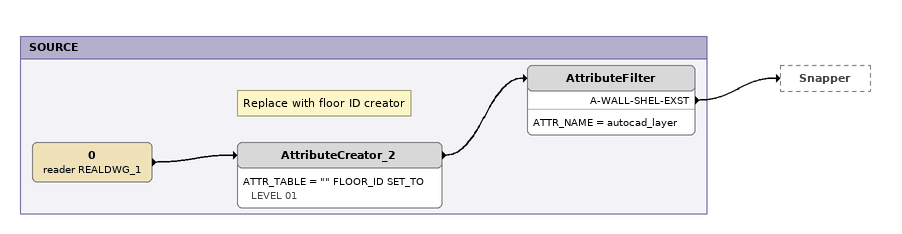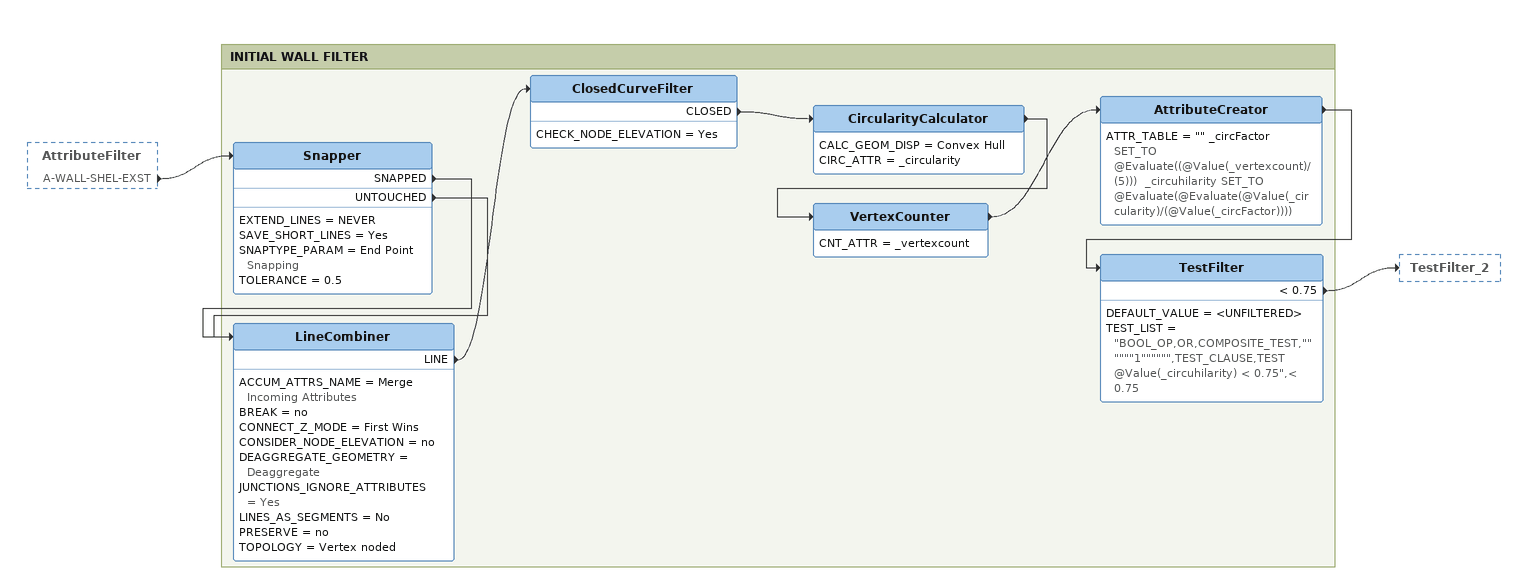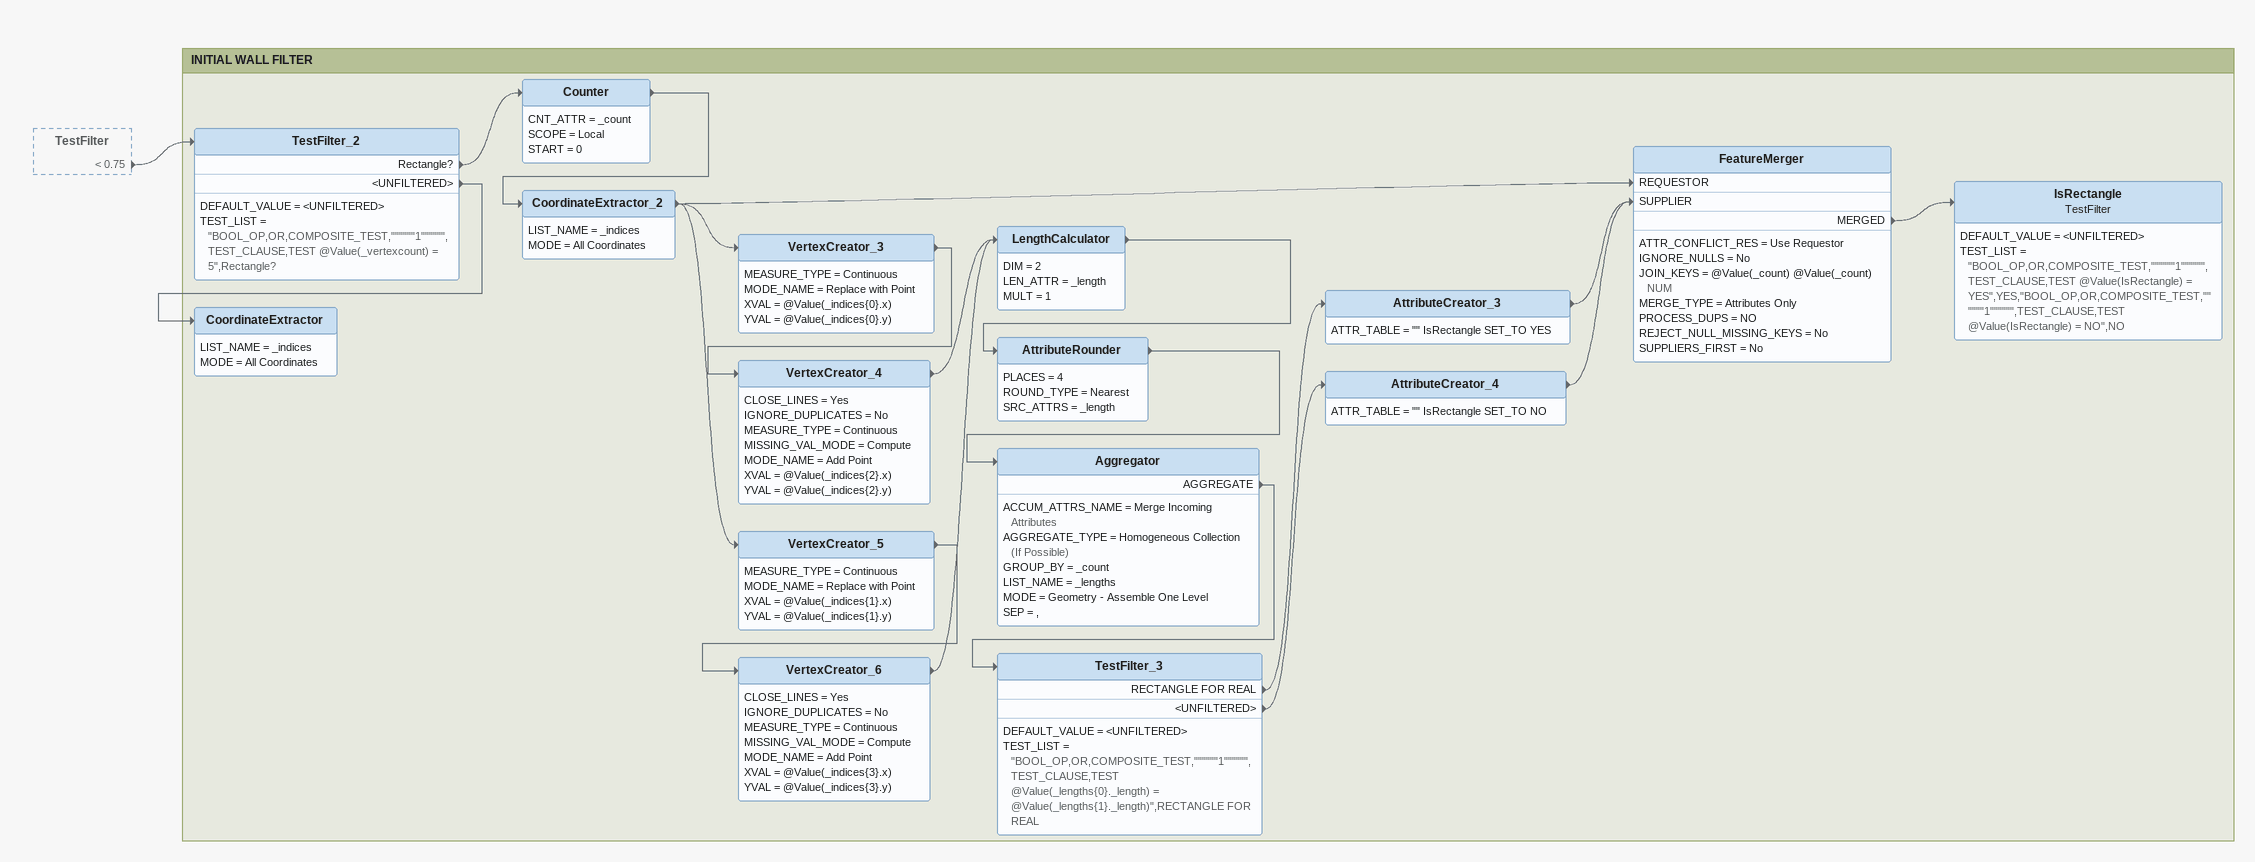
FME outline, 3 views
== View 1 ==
Bookmark: SOURCE
0 (reader REALDWG_1)
    -> AttributeCreator_2
Note: Replace with floor ID creator
AttributeCreator_2
    ATTR_TABLE = "" FLOOR_ID SET_TO LEVEL 01
    -> AttributeFilter
AttributeFilter
    ATTR_NAME = autocad_layer
    A-WALL-SHEL-EXST -> Snapper

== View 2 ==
AttributeFilter [outside]
    A-WALL-SHEL-EXST -> Snapper

Bookmark: INITIAL WALL FILTER
Snapper
    EXTEND_LINES = NEVER
    SAVE_SHORT_LINES = Yes
    SNAPTYPE_PARAM = End Point Snapping
    TOLERANCE = 0.5
    SNAPPED -> LineCombiner
    UNTOUCHED -> LineCombiner
LineCombiner
    ACCUM_ATTRS_NAME = Merge Incoming Attributes
    BREAK = no
    CONNECT_Z_MODE = First Wins
    CONSIDER_NODE_ELEVATION = no
    DEAGGREGATE_GEOMETRY = Deaggregate
    JUNCTIONS_IGNORE_ATTRIBUTES = Yes
    LINES_AS_SEGMENTS = No
    PRESERVE = no
    TOPOLOGY = Vertex noded
    LINE -> ClosedCurveFilter
ClosedCurveFilter
    CHECK_NODE_ELEVATION = Yes
    CLOSED -> CircularityCalculator
CircularityCalculator
    CALC_GEOM_DISP = Convex Hull
    CIRC_ATTR = _circularity
    -> VertexCounter
VertexCounter
    CNT_ATTR = _vertexcount
    -> AttributeCreator
AttributeCreator
    ATTR_TABLE = "" _circFactor SET_TO @Evaluate((@Value(_vertexcount)/(5)))  _circuhilarity SET_TO @Evaluate(@Evaluate(@Value(_circularity)/(@Value(_circFactor))))
    -> TestFilter
TestFilter
    DEFAULT_VALUE = <UNFILTERED>
    TEST_LIST = "BOOL_OP,OR,COMPOSITE_TEST,""""""1"""""",TEST_CLAUSE,TEST @Value(_circuhilarity) < 0.75",< 0.75
    < 0.75 -> TestFilter_2

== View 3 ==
TestFilter [outside]
    < 0.75 -> TestFilter_2

Bookmark: INITIAL WALL FILTER
TestFilter_2
    DEFAULT_VALUE = <UNFILTERED>
    TEST_LIST = "BOOL_OP,OR,COMPOSITE_TEST,""""""1"""""",TEST_CLAUSE,TEST @Value(_vertexcount) = 5",Rectangle?
    Rectangle? -> Counter
    <UNFILTERED> -> CoordinateExtractor
Counter
    CNT_ATTR = _count
    SCOPE = Local
    START = 0
    -> CoordinateExtractor_2
CoordinateExtractor_2
    LIST_NAME = _indices
    MODE = All Coordinates
    -> VertexCreator_3
    -> VertexCreator_5
    -> FeatureMerger [REQUESTOR]
VertexCreator_3
    MEASURE_TYPE = Continuous
    MODE_NAME = Replace with Point
    XVAL = @Value(_indices{0}.x)
    YVAL = @Value(_indices{0}.y)
    -> VertexCreator_4
VertexCreator_4
    CLOSE_LINES = Yes
    IGNORE_DUPLICATES = No
    MEASURE_TYPE = Continuous
    MISSING_VAL_MODE = Compute
    MODE_NAME = Add Point
    XVAL = @Value(_indices{2}.x)
    YVAL = @Value(_indices{2}.y)
    -> LengthCalculator
VertexCreator_5
    MEASURE_TYPE = Continuous
    MODE_NAME = Replace with Point
    XVAL = @Value(_indices{1}.x)
    YVAL = @Value(_indices{1}.y)
    -> VertexCreator_6
VertexCreator_6
    CLOSE_LINES = Yes
    IGNORE_DUPLICATES = No
    MEASURE_TYPE = Continuous
    MISSING_VAL_MODE = Compute
    MODE_NAME = Add Point
    XVAL = @Value(_indices{3}.x)
    YVAL = @Value(_indices{3}.y)
    -> LengthCalculator
LengthCalculator
    DIM = 2
    LEN_ATTR = _length
    MULT = 1
    -> AttributeRounder
AttributeRounder
    PLACES = 4
    ROUND_TYPE = Nearest
    SRC_ATTRS = _length
    -> Aggregator
Aggregator
    ACCUM_ATTRS_NAME = Merge Incoming Attributes
    AGGREGATE_TYPE = Homogeneous Collection (If Possible)
    GROUP_BY = _count
    LIST_NAME = _lengths
    MODE = Geometry - Assemble One Level
    SEP = ,
    AGGREGATE -> TestFilter_3
TestFilter_3
    DEFAULT_VALUE = <UNFILTERED>
    TEST_LIST = "BOOL_OP,OR,COMPOSITE_TEST,""""""1"""""",TEST_CLAUSE,TEST @Value(_lengths{0}._length) = @Value(_lengths{1}._length)",RECTANGLE FOR REAL
    RECTANGLE FOR REAL -> AttributeCreator_3
    <UNFILTERED> -> AttributeCreator_4
AttributeCreator_3
    ATTR_TABLE = "" IsRectangle SET_TO YES
    -> FeatureMerger [SUPPLIER]
AttributeCreator_4
    ATTR_TABLE = "" IsRectangle SET_TO NO
    -> FeatureMerger [SUPPLIER]
FeatureMerger
    ATTR_CONFLICT_RES = Use Requestor
    IGNORE_NULLS = No
    JOIN_KEYS = @Value(_count) @Value(_count) NUM
    MERGE_TYPE = Attributes Only
    PROCESS_DUPS = NO
    REJECT_NULL_MISSING_KEYS = No
    SUPPLIERS_FIRST = No
    MERGED -> IsRectangle
IsRectangle: TestFilter
    DEFAULT_VALUE = <UNFILTERED>
    TEST_LIST = "BOOL_OP,OR,COMPOSITE_TEST,""""""1"""""",TEST_CLAUSE,TEST @Value(IsRectangle) = YES",YES,"BOOL_OP,OR,COMPOSITE_TEST,""""""1"""""",TEST_CLAUSE,TEST @Value(IsRectangle) = NO",NO
CoordinateExtractor
    LIST_NAME = _indices
    MODE = All Coordinates
